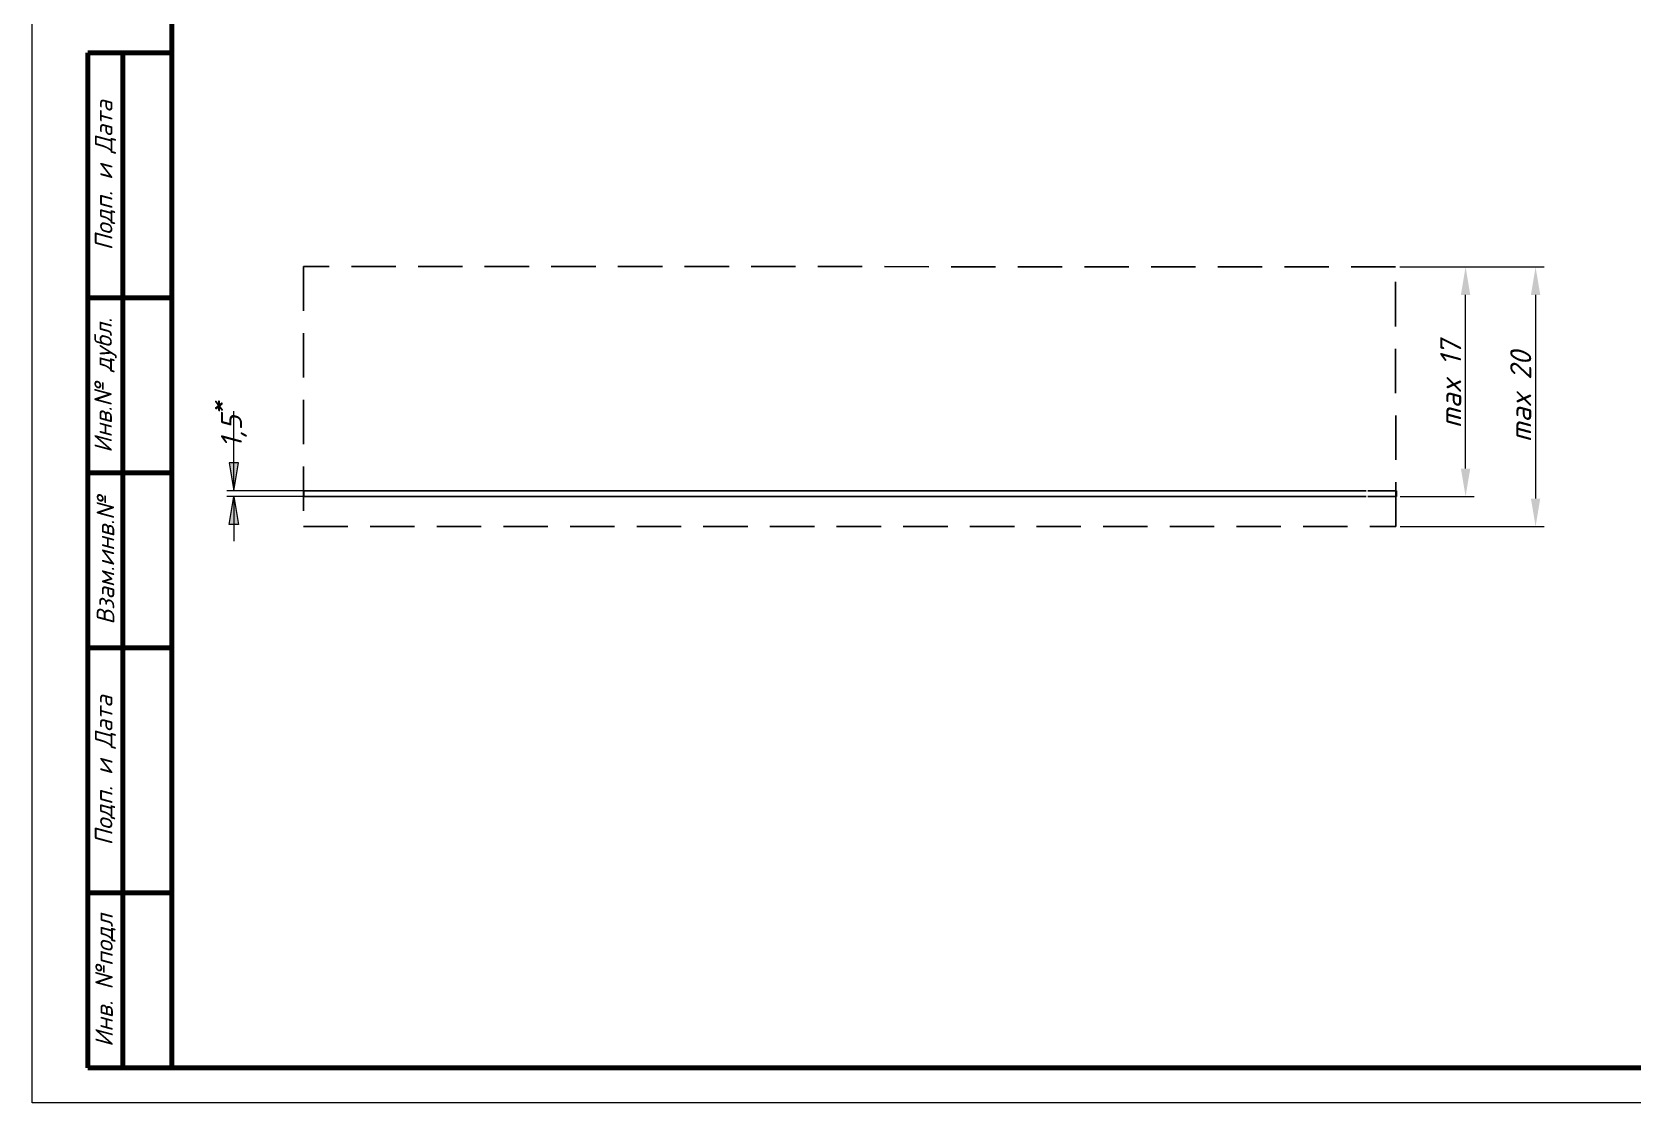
# Model space of a CAD drawing. Header units: millimetres. Extents: x 2470 to 6390, y 1560 to 2814.
# Drawn here: x 4650 to 4878.8, y 2220 to 2373 of the extents above; entities that cross this region are included whole.
import ezdxf

# ---------------------------------------------------------------- set-up
doc = ezdxf.new("R2010")
doc.units = ezdxf.units.MM
doc.linetypes.add('невидимая', pattern=[9.525, 6.35, -3.175])
for name, color, linetype, lineweight in [('border', 7, 'Continuous', 70), ('Text', 7, 'Continuous', 18), ('Размерные линии', 7, 'Continuous', 15), ('Сплошная тонкая', 7, 'Continuous', 30)]:
    doc.layers.add(name, color=color, linetype=linetype, lineweight=lineweight)
doc.styles.add('Main', font='isocpeur.ttf', dxfattribs={"oblique": 15, "height": 3})
doc.dimstyles.new('ISO-25', dxfattribs={"dimtxt": 3, "dimasz": 4, "dimexe": 1.25, "dimexo": 0.625, "dimtad": 1, "dimtoh": 1, "dimtxsty": 'Main', "dimcen": 2.5, "dimclrd": 256, "dimclre": 256, "dimclrt": 256, "dimadec": 0, "dimazin": 0, "dimtol": 1, "dimtm": 0.5, "dimtfac": 1, "dimtmove": 0, "dimatfit": 3, "dimfxl": 1, "dimlwd": -1, "dimlwe": -1, "dimarcsym": 0})

# ---------------------------------------------------------------- blocks, each defined once
blk = doc.blocks.new('*D40')
at = {"layer": 'Defpoints', "color": 0, "lineweight": 18, "transparency": 16777216}
for p in [(4844.87, 2339.43), (4844.92, 2302.34), (4864.89, 2302.34)]:
    blk.add_point(p, dxfattribs=at)
at = {"layer": 'Размерные линии', "transparency": 16777216}
for p, q in [((4845.49, 2339.43), (4866.14, 2339.43)), ((4864.89, 2335.43), (4864.89, 2306.34)), ((4845.54, 2302.34), (4866.14, 2302.34))]:
    blk.add_line(p, q, dxfattribs=at)
at = {"layer": 'Размерные линии', "lineweight": 18, "transparency": 16777216}
for points in [[(4864.23, 2335.43), (4865.56, 2335.43), (4864.89, 2339.43)], [(4864.23, 2306.34), (4865.56, 2306.34), (4864.89, 2302.34)]]:
    blk.add_solid(points, dxfattribs=at)
at = {"layer": 'Размерные линии', "transparency": 16777216, "insert": (4862.77, 2320.88), "char_height": 3, "attachment_point": 5, "rotation": 90, "style": 'Main'}
blk.add_mtext('max 20', dxfattribs=at)
blk = doc.blocks.new('*D41')
at = {"layer": 'Defpoints', "color": 0, "lineweight": 18, "transparency": 16777216}
for p in [(4844.87, 2339.43), (4854.89, 2339.43), (4844.91, 2306.62)]:
    blk.add_point(p, dxfattribs=at)
at = {"layer": 'Размерные линии', "transparency": 16777216}
for p, q in [((4845.49, 2339.43), (4856.14, 2339.43)), ((4854.89, 2310.62), (4854.89, 2335.43)), ((4845.54, 2306.62), (4856.14, 2306.62))]:
    blk.add_line(p, q, dxfattribs=at)
at = {"layer": 'Размерные линии', "lineweight": 18, "transparency": 16777216}
for points in [[(4854.22, 2335.43), (4855.56, 2335.43), (4854.89, 2339.43)], [(4854.22, 2310.62), (4855.56, 2310.62), (4854.89, 2306.62)]]:
    blk.add_solid(points, dxfattribs=at)
at = {"layer": 'Размерные линии', "transparency": 16777216, "insert": (4852.76, 2322.64), "char_height": 3, "attachment_point": 5, "rotation": 90, "style": 'Main'}
blk.add_mtext('max 17', dxfattribs=at)

msp = doc.modelspace()

# ---------------------------------------------------------------- hatches: boundary and pattern name
at = {"layer": 'Text'}
h = msp.add_hatch(color=256, dxfattribs=at)
h.dxf.hatch_style = 1
h.paths.add_polyline_path([(4678.83, 2311.445), (4678.163, 2311.445), (4678.83, 2307.445)])
h.paths.add_polyline_path([(4679.496, 2311.445), (4678.83, 2311.445), (4678.83, 2307.445)])
at = {"layer": 'Размерные линии'}
h = msp.add_hatch(color=256, dxfattribs=at)
h.dxf.hatch_style = 1
h.paths.add_polyline_path([(4678.83, 2306.622), (4678.163, 2302.622), (4678.83, 2302.622)])
h.paths.add_polyline_path([(4678.83, 2306.622), (4678.83, 2302.622), (4679.496, 2302.622)])

# ---------------------------------------------------------------- linework, layer by layer
at = {"layer": 'border', "lineweight": 18}
for p, q in [((4650, 2220), (4650, 2517)), ((5070, 2220), (4650, 2220))]:
    msp.add_line(p, q, dxfattribs=at)
at = {"layer": 'border', "lineweight": 70}
for p, q in [((4670, 2512), (4670, 2225)), ((4670, 2370), (4658, 2370)), ((4658, 2370), (4658, 2225)), ((4663, 2225), (4663, 2370)), ((4670, 2335), (4658, 2335)), ((4670, 2310), (4658, 2310)), ((4670, 2250), (4658, 2250)), ((4658, 2225), (4670, 2225)), ((4670, 2225), (5065, 2225))]:
    msp.add_line(p, q, dxfattribs=at)
at = {"layer": 'border'}
for p, q in [((4658, 2250), (4658, 2285)), ((4658, 2285), (4670, 2285))]:
    msp.add_line(p, q, dxfattribs=at)
at = {"layer": 'Размерные линии'}
for p, q in [((4678.83, 2313.822), (4678.83, 2318.822)), ((4678.83, 2307.445), (4678.83, 2313.822)), ((4679.496, 2311.445), (4678.163, 2311.445)), ((4678.163, 2311.445), (4678.83, 2307.445)), ((4678.83, 2307.445), (4679.496, 2311.445)), ((4688.83, 2307.445), (4677.83, 2307.445)), ((4688.83, 2306.622), (4677.83, 2306.622)), ((4678.163, 2302.622), (4678.83, 2306.622)), ((4678.83, 2306.622), (4678.83, 2300.245)), ((4678.83, 2306.622), (4679.496, 2302.622)), ((4679.496, 2302.622), (4678.163, 2302.622))]:
    msp.add_line(p, q, dxfattribs=at)
at = {"layer": 'Размерные линии', "extrusion": (0, 1, -2.22045e-16)}
msp.add_line((4678.796, 2307.445), (4678.796, 2307.445), dxfattribs=at)
at = {"layer": 'Размерные линии', "extrusion": (0, -1, -2.22045e-16)}
msp.add_line((4678.796, 2306.622), (4678.796, 2306.622), dxfattribs=at)
at = {"layer": 'Сплошная тонкая', "lineweight": 25, "extrusion": (0, 1, -2.22045e-16)}
for p, q in [((4688.796, 2307.445), (4692.894, 2307.445)), ((4688.796, 2307.445), (4688.796, 2306.622)), ((4688.796, 2307.445), (4688.796, 2306.622)), ((4688.796, 2306.622), (4688.796, 2307.445)), ((4688.796, 2306.622), (4692.894, 2306.622)), ((4688.796, 2306.622), (4688.796, 2306.622)), ((4688.83, 2306.622), (4688.83, 2307.445)), ((4692.896, 2307.445), (4692.894, 2307.445)), ((4692.896, 2306.622), (4692.894, 2306.622)), ((4840.7, 2307.445), (4692.896, 2307.445)), ((4840.7, 2306.622), (4692.896, 2306.622)), ((4840.896, 2307.445), (4844.996, 2307.445)), ((4840.896, 2306.622), (4844.996, 2306.622)), ((4844.92, 2306.622), (4844.92, 2307.445)), ((4844.992, 2306.622), (4844.992, 2307.445)), ((4844.996, 2307.445), (4844.996, 2307.445)), ((4844.996, 2307.445), (4844.996, 2307.445)), ((4844.996, 2307.445), (4844.996, 2306.622)), ((4844.996, 2307.445), (4844.996, 2306.622)), ((4844.996, 2307.445), (4844.996, 2306.622)), ((4844.996, 2306.622), (4844.996, 2307.445)), ((4844.996, 2306.622), (4844.996, 2306.622)), ((4844.996, 2306.622), (4844.996, 2306.622))]:
    msp.add_line(p, q, dxfattribs=at)
at = {"layer": 'Сплошная тонкая', "linetype": 'невидимая', "lineweight": 25}
msp.add_lwpolyline([(4688.796, 2302.342), (4844.92, 2302.342), (4844.867, 2339.425), (4688.796, 2339.496)], close=True, dxfattribs=at)

# ---------------------------------------------------------------- texts
at = {"layer": 'border', "lineweight": 70, "char_height": 2.5, "attachment_point": 5, "rotation": 90, "style": 'Main'}
for s, width, heights, insert in [('\\pxqc;Подп. и Дата', 27.71565, [0], (4660.5, 2352.5)), ('Инв.№ дубл.', 25.15279, [0], (4660.5, 2322.5)), ('\\pxqc,t4;Взам.инв.№', 27.09632, [0], (4660.5, 2297.5)), ('\\pxqc;Подп. и Дата', 27.71565, [0], (4660.5, 2267.5)), ('\\pxqc;Инв. №подл', 24.3376, [10.701], (4660.5, 2237.49))]:
    msp.add_mtext_dynamic_manual_height_columns(s, width=width, gutter_width=15, heights=heights, dxfattribs=dict(at, insert=insert))
at = {"layer": 'Размерные линии', "insert": (4674.907, 2313.532), "char_height": 3, "attachment_point": 1, "rotation": 90, "style": 'Main'}
msp.add_mtext_dynamic_manual_height_columns('\\A1;1,5{\\H1x;\\S*^ ;}', width=3.03817, gutter_width=15, heights=[0], dxfattribs=at)

# ---------------------------------------------------------------- dimensions: what is measured, and where the dimension line sits
at = {"layer": 'Размерные линии'}
for base, p1, p2, text, picture, middle in [((4864.893, 2302.342), (4844.867, 2339.425), (4844.92, 2302.342), 'max 20', '*D40', (4864.893, 2320.884)), ((4854.891, 2339.425), (4844.913, 2306.622), (4844.867, 2339.425), 'max 17', '*D41', (4854.891, 2322.636))]:
    dim = msp.add_linear_dim(base=base, p1=p1, p2=p2, angle=90, text=text, dimstyle='ISO-25', dxfattribs=at)
    dim.commit()
    dim.dimension.update_dxf_attribs({"geometry": picture, "text_midpoint": middle, "dimtype": 160})

doc.saveas('drawing.dxf')
